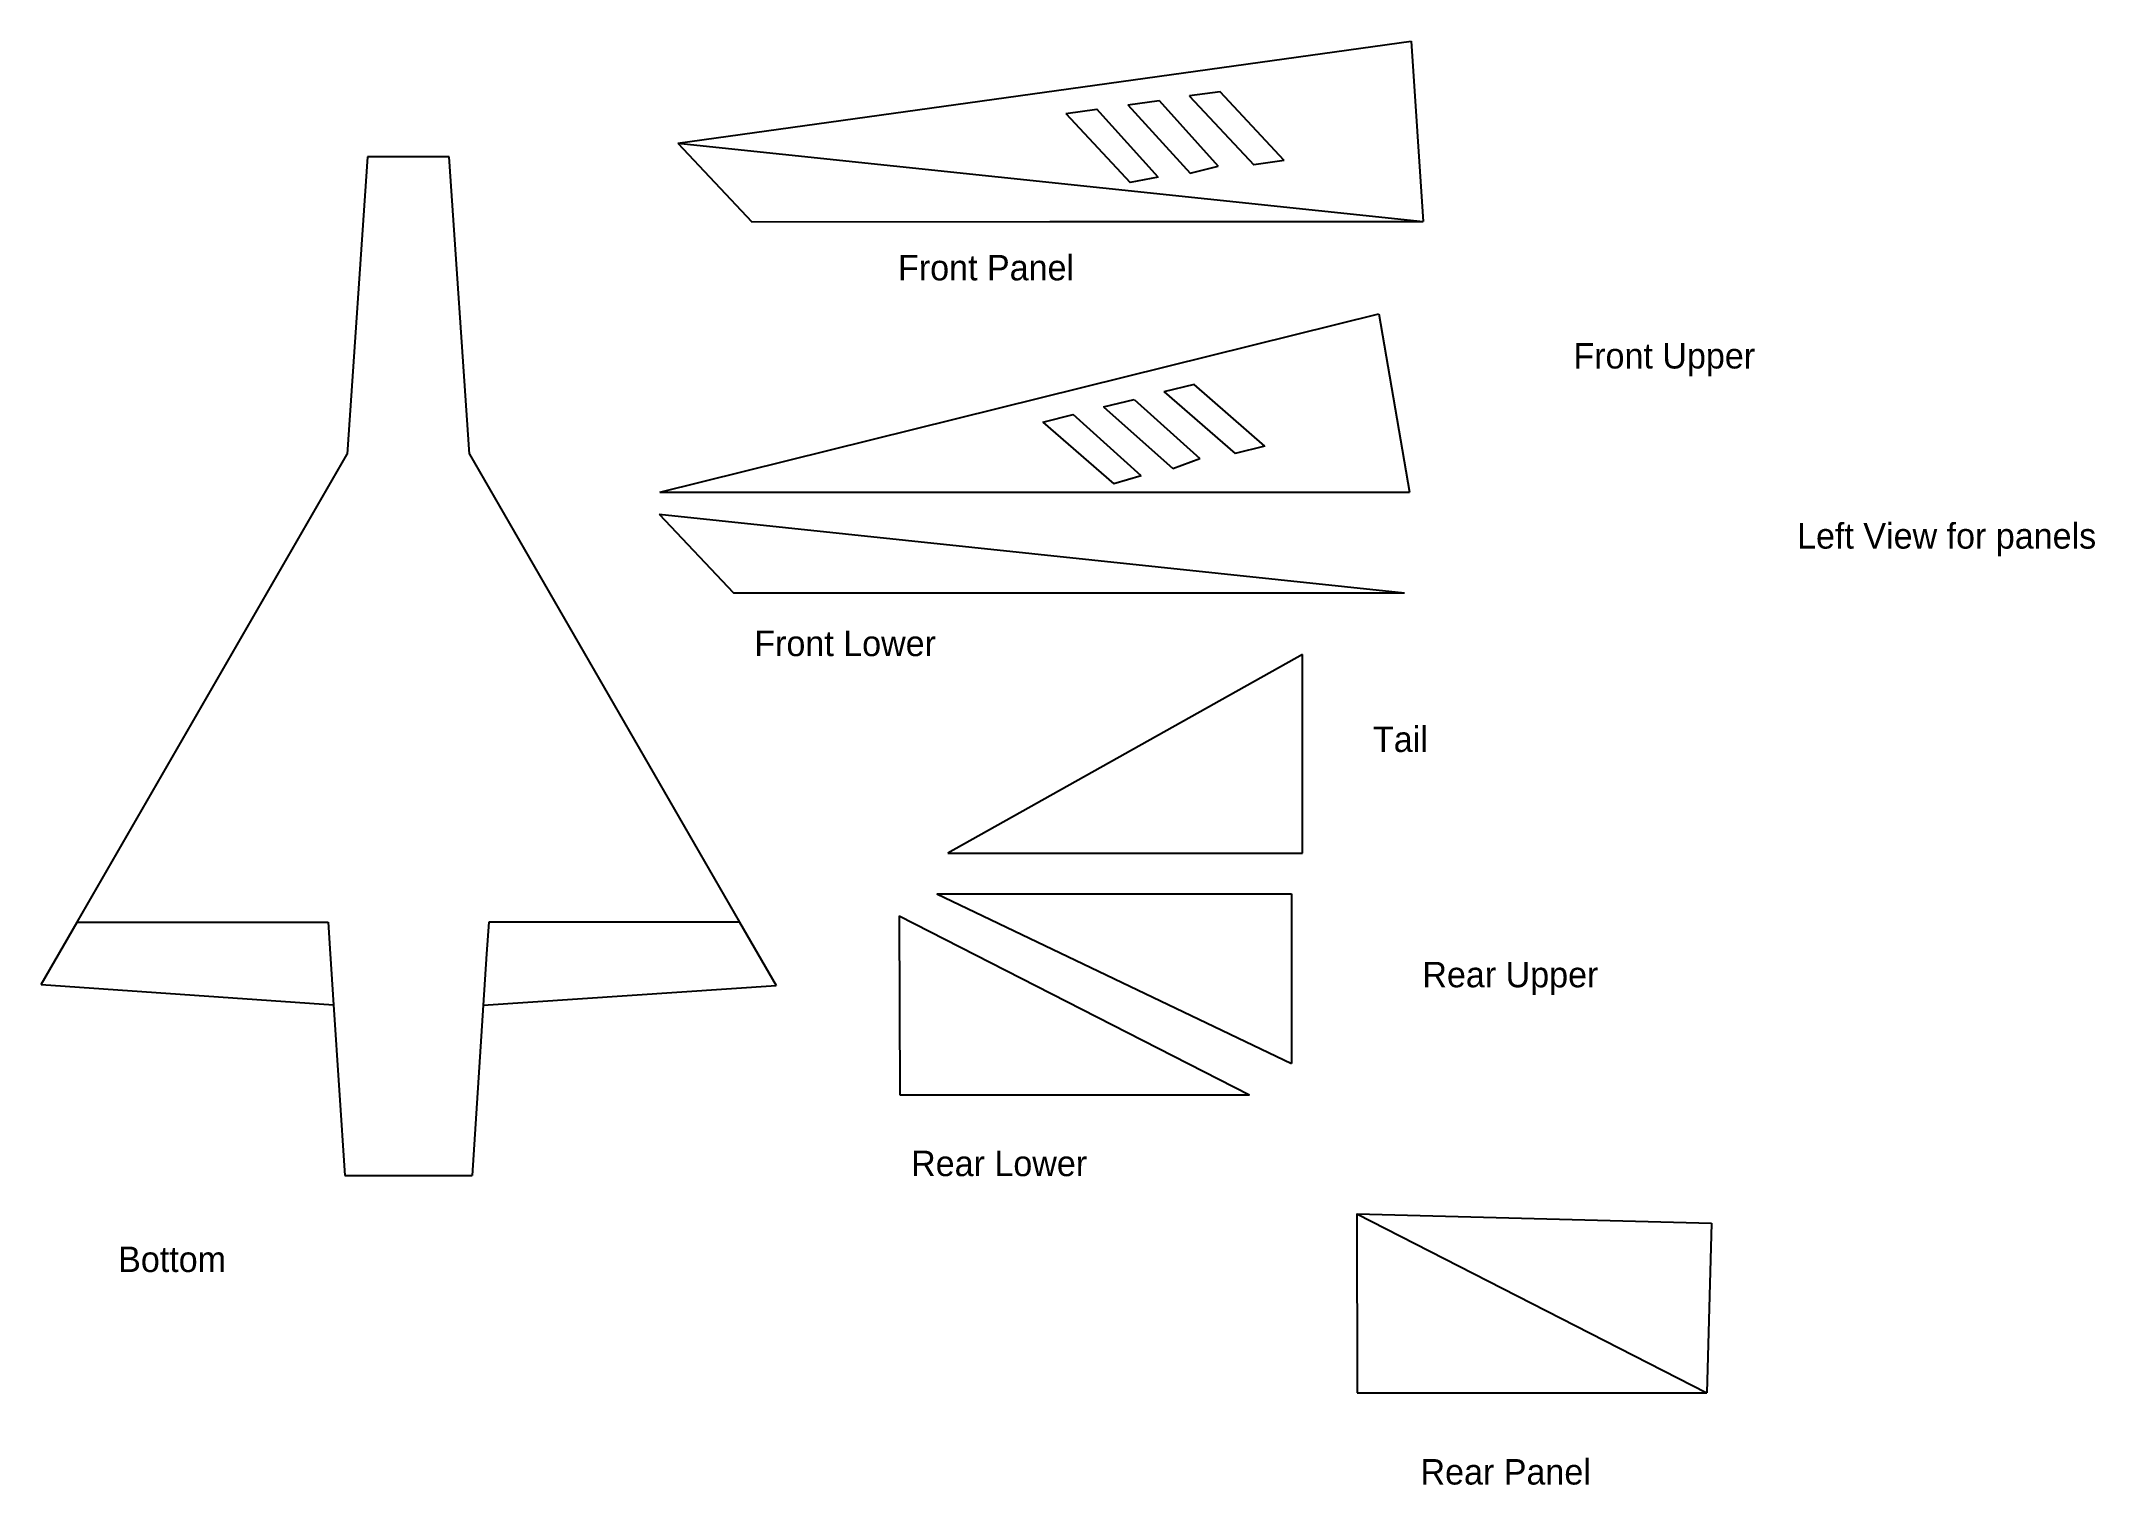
# Model space of a CAD drawing. Extents: x -734 to 73, y -99 to 468.
import ezdxf

# ---------------------------------------------------------------- set-up
doc = ezdxf.new("R2010")
doc.units = 0
doc.header["$MEASUREMENT"] = 0
for name, color, linetype in [('Bottom', 4, 'Continuous'), ('LeftRearLower-a', 3, 'Continuous'), ('LowerFrontLeft-b', 6, 'Continuous'), ('TailLeft-a', 2, 'Continuous'), ('UpperLeftFront-a', 57, 'Continuous'), ('UpperRearLeft-b', 159, 'Continuous')]:
    doc.layers.add(name, color=color, linetype=linetype)

msp = doc.modelspace()

# ---------------------------------------------------------------- linework, layer by layer
at = {"layer": 'Bottom'}
for p, q in [((-605.6, 422.94), (-613.59, 306.2)), ((-573.6, 422.94), (-605.6, 422.94)), ((-565.61, 306.2), (-573.6, 422.94)), ((-719.68, 122.44), (-613.59, 306.2)), ((-565.61, 306.2), (-459.52, 122.44)), ((-733.83, 97.94), (-719.68, 122.44)), ((-719.68, 122.44), (-621.14, 122.44)), ((-621.14, 122.44), (-620.32, 109.94)), ((-558.06, 122.44), (-558.89, 109.94)), ((-459.52, 122.44), (-558.06, 122.44)), ((-459.52, 122.44), (-445.16, 97.57)), ((-620.32, 109.94), (-619.01, 89.98)), ((-558.89, 109.94), (-560.2, 89.9)), ((-733.83, 97.94), (-619.01, 89.98)), ((-560.2, 89.9), (-445.16, 97.57)), ((-619.01, 89.98), (-614.6, 22.94)), ((-560.2, 89.9), (-564.6, 22.94)), ((-614.6, 22.94), (-564.6, 22.94))]:
    msp.add_line(p, q, dxfattribs=at)
at = {"layer": 'LeftRearLower-a'}
for p, q in [((-396.83, 124.88), (-259.35, 54.59)), ((-396.83, 124.88), (-396.64, 54.59)), ((-396.64, 54.59), (-359.06, 54.59)), ((-359.06, 54.59), (-346.54, 54.59)), ((-346.54, 54.59), (-326.53, 54.59)), ((-326.53, 54.59), (-259.35, 54.59)), ((-217.18, 7.97), (-79.7, -62.33)), ((-217.18, 7.97), (-216.99, -62.33)), ((-216.99, -62.33), (-179.41, -62.33)), ((-179.41, -62.33), (-166.88, -62.33)), ((-166.88, -62.33), (-146.88, -62.33)), ((-146.88, -62.33), (-79.7, -62.33))]:
    msp.add_line(p, q, dxfattribs=at)
at = {"layer": 'LowerFrontLeft-b'}
for p, q in [((-483.81, 428.28), (-191.09, 397.52)), ((-483.81, 428.28), (-454.7, 397.44)), ((-454.7, 397.44), (-337.69, 397.48)), ((-337.69, 397.48), (-191.09, 397.52)), ((-491.08, 282.6), (-198.37, 251.75)), ((-491.08, 282.6), (-461.98, 251.75)), ((-461.98, 251.75), (-344.97, 251.75)), ((-344.97, 251.75), (-198.37, 251.75))]:
    msp.add_line(p, q, dxfattribs=at)
at = {"layer": 'TailLeft-a'}
for p, q in [((-238.47, 227.52), (-377.8, 149.52)), ((-238.47, 149.52), (-238.47, 227.52)), ((-377.8, 149.52), (-238.47, 149.52))]:
    msp.add_line(p, q, dxfattribs=at)
at = {"layer": 'UpperLeftFront-a'}
for p, q in [((-483.81, 428.28), (-195.75, 468.37)), ((-195.75, 468.37), (-191.09, 397.52)), ((-307.03, 443.35), (-294.77, 445.01)), ((-294.77, 445.01), (-271.54, 419.23)), ((-270.79, 448.47), (-282.87, 446.82, 0)), ((-282.87, 446.82, 0), (-282.82, 446.77, 0)), ((-282.82, 446.77, 0), (-257.61, 419.76)), ((-245.73, 421.42), (-270.79, 448.47)), ((-331.37, 439.9), (-319.21, 441.62)), ((-331.37, 439.9), (-306.15, 412.9)), ((-295.15, 414.94), (-319.21, 441.62)), ((-307.03, 443.35), (-282.57, 416.53)), ((-483.81, 428.28), (-191.09, 397.52)), ((-245.73, 421.42), (-257.61, 419.76)), ((-295.15, 414.94), (-306.15, 412.9)), ((-282.57, 416.53), (-271.54, 419.23)), ((-490.82, 291.25), (-208.52, 361.22)), ((-208.52, 361.22), (-196.48, 291.25)), ((-281.07, 333.59), (-292.91, 330.69, 0)), ((-292.91, 330.69, 0), (-292.86, 330.64, 0)), ((-253.32, 309.31), (-281.07, 333.59)), ((-316.57, 324.71), (-304.55, 327.64)), ((-316.57, 324.71), (-289.45, 300.6)), ((-304.55, 327.64), (-278.76, 304.43)), ((-292.86, 330.64, 0), (-264.96, 306.42)), ((-340.42, 318.74), (-328.51, 321.72)), ((-340.42, 318.74), (-312.52, 294.52)), ((-301.8, 297.7), (-328.51, 321.72)), ((-253.32, 309.31), (-264.96, 306.42)), ((-289.45, 300.6), (-278.76, 304.43)), ((-490.82, 291.25), (-196.48, 291.25)), ((-301.8, 297.7), (-312.52, 294.52))]:
    msp.add_line(p, q, dxfattribs=at)
at = {"layer": 'UpperRearLeft-b'}
for p, q in [((-382.09, 133.55), (-242.77, 133.55)), ((-382.09, 133.55), (-242.77, 66.98)), ((-242.77, 133.55), (-242.77, 66.98)), ((-217.18, 7.97), (-77.91, 4.22)), ((-77.91, 4.22), (-79.7, -62.33))]:
    msp.add_line(p, q, dxfattribs=at)

# ---------------------------------------------------------------- texts
at = {"linetype": 'ByBlock'}
for s, p in [('Front Panel', (-397.32, 374.42)), ('Front Upper', (-132.1, 339.81)), ('Left View for panels', (-44.27, 269.09)), ('Front Lower', (-453.76, 226.89)), ('Tail', (-210.81, 189.25)), ('Rear Upper', (-191.42, 96.85)), ('Rear Lower', (-392.17, 22.71)), ('Bottom', (-703.56, -14.93)), ('Rear Panel', (-192.15, -98.38))]:
    msp.add_text(s, height=10, dxfattribs=at).set_placement(p)

doc.saveas('drawing.dxf')
